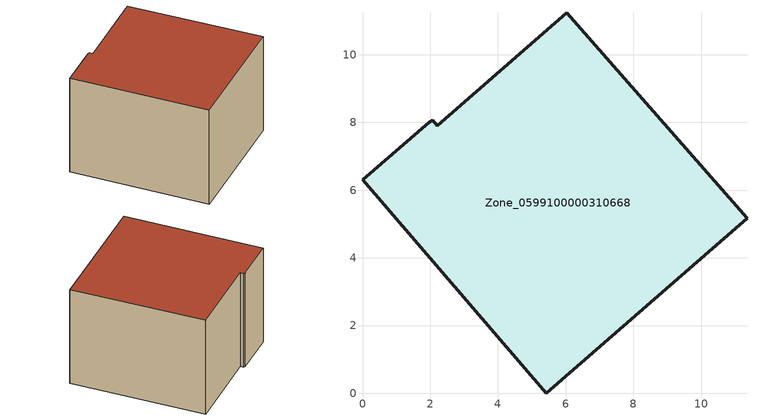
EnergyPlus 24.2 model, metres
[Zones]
Zone_0599100000310668
 floor ground (C_G): 0,6.3 1.98,8 2.08,8.06 2.21,7.9 6.03,11.24 11.35,5.17 5.42,0 z0
 wall outside (C_F): 1.98,8 0,6.3 5.42,0 11.35,5.17 6.03,11.24 2.21,7.9 2.08,8.06 1.98,8 z0:6.2
 roof outside (C_R): 2.08,8.06 1.98,8 0,6.3 5.42,0 11.35,5.17 6.03,11.24 2.21,7.9 z6.2
[BUILDING]
Pand.0599100000310668: North Axis=0; Terrain=City; Loads Convergence Tolerance Value=0.04; Temperature Convergence Tolerance Value=0.4; Solar Distribution=FullExterior; Maximum Number of Warmup Days=25; Minimum Number of Warmup Days=1
[Site:Location]
Rotterdam.The.Hague.AP_ZH_NLD Design_Conditions: Latitude=51.96; Longitude=4.45; Time Zone=1; Elevation=-4.5
[SITE:GROUNDTEMPERATURE:BUILDINGSURFACE]
18, 18, 18, 18, 18, 18, 18, 18, 18, 18, 18, 18
[MATERIAL] Thermal Absorptance=0.9; Solar Absorptance=0.7; Visible Absorptance=0.7
Name | Roughness | Thickness | Conductivity | Density | Specific Heat
G.TI.1946 | MediumSmooth | 0.15 | 1 | 540 | 1210
F.TI.1946 | Rough | 0.3 | 0.857143 | 1920 | 840
R.TI.1946 | MediumRough | 0.2 | 0.1 | 1500 | 1000
[CONSTRUCTION]
C_G: G.TI.1946
C_F: F.TI.1946
C_R: R.TI.1946
[ZONE]
Zone_0599100000310668: Type=1; Multiplier=1; Ceiling Height=Autocalculate; Volume=Autocalculate; Floor Area=autocalculate; Part of Total Floor Area=Yes
[ZONEINFILTRATION:DESIGNFLOWRATE]
Infil_Zone_0599100000310668: Zone or ZoneList or Space or SpaceList=Zone_0599100000310668; Schedule=AlwaysOn; Design Flow Rate Calculation Method=Flow/Area; Flow Rate per Floor Area=0.003; Constant Term Coefficient=1; Temperature Term Coefficient=0; Velocity Term Coefficient=0; Velocity Squared Term Coefficient=0
[HVACTEMPLATE:ZONE:IDEALLOADSAIRSYSTEM]
Zone_0599100000310668: Maximum Heating Supply Air Temperature=50; Minimum Cooling Supply Air Temperature=13; Maximum Heating Supply Air Humidity Ratio=0.0156; Minimum Cooling Supply Air Humidity Ratio=0.0077; Heating Limit=NoLimit; Cooling Limit=NoLimit; Dehumidification Control Type=ConstantSensibleHeatRatio; Cooling Sensible Heat Ratio=0.7; Dehumidification Setpoint=60; Humidification Control Type=None; Humidification Setpoint=30; Outdoor Air Method=None; Outdoor Air Flow Rate per Person=0.00944; Outdoor Air Flow Rate per Zone Floor Area=0; Outdoor Air Flow Rate per Zone=0; Demand Controlled Ventilation Type=None; Outdoor Air Economizer Type=NoEconomizer; Heat Recovery Type=None; Sensible Heat Recovery Effectiveness=0.7; Latent Heat Recovery Effectiveness=0.65
[ZONECONTROL:THERMOSTAT]
ThermostatControl_Zone_0599100000310668: Zone or ZoneList=Zone_0599100000310668; Control Type Schedule=DualSetpointControlType; Control 1=Thermostat_Zone_0599100000310668; Temperature Difference Between Cutout And Setpoint=0
[THERMOSTATSETPOINT:DUALSETPOINT]
Thermostat_Zone_0599100000310668: Heating Setpoint Temperature Schedule=HeatingSetpoint_Zone_0599100000310668; Cooling Setpoint Temperature Schedule=CoolingSetpoint_Zone_0599100000310668
[SCHEDULE:COMPACT]
HeatingSetpoint_Zone_0599100000310668: Through: 12/31, For: AllDays, Until: 24:00, 21
CoolingSetpoint_Zone_0599100000310668: Through: 12/31, For: AllDays, Until: 24:00, 24
DualSetpointControlType: Through: 12/31, For: AllDays, Until: 24:00, 4
AlwaysOn: Through: 12/31, For: AllDays, Until: 24:00, 1
